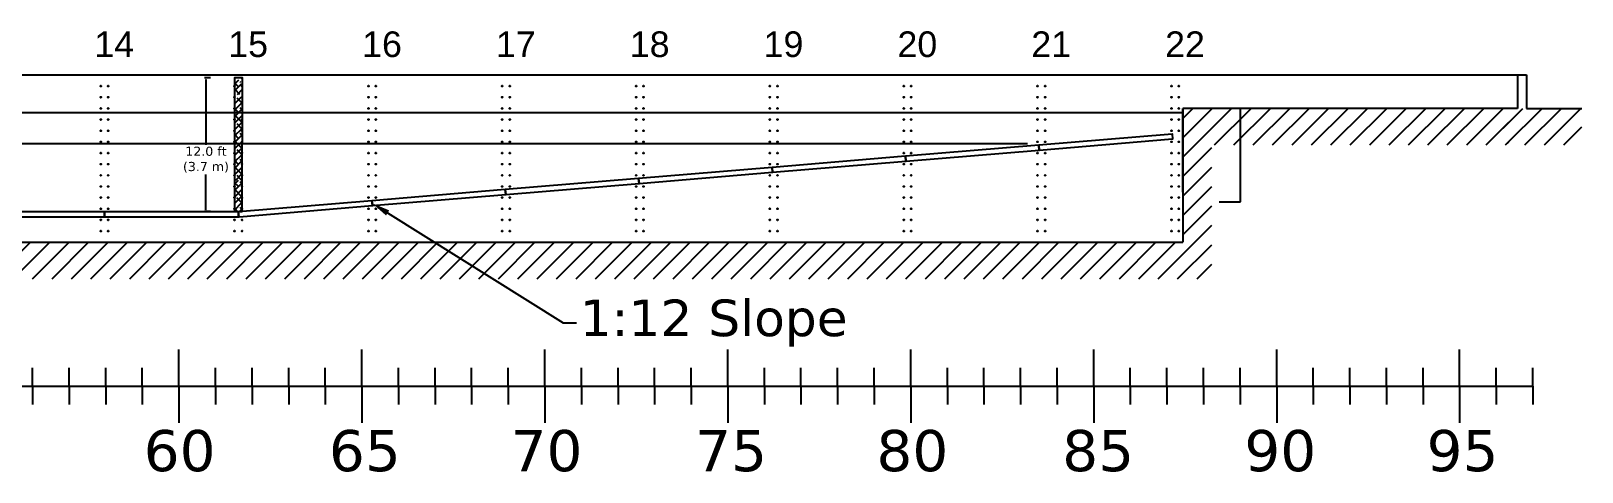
# Model space of a CAD drawing. Header units: feet. Extents: x 0 to 695, y -979 to -294.
# Drawn here: x 200.49 to 242.88, y -310.8 to -298.75 of the extents above; entities that cross this region are included whole.
import ezdxf
from ezdxf import colors
from ezdxf.entities.mleader import LeaderData, LeaderLine
from ezdxf.math import Vec2, Vec3

# ---------------------------------------------------------------- set-up
doc = ezdxf.new("R2010")
doc.units = ezdxf.units.FT
doc.header["$MEASUREMENT"] = 0
doc.header["$PDMODE"] = 35
for name, color, linetype in [('0.5 m slice', 1, 'Continuous'), ('ATM Mangroves', 3, 'Continuous'), ('Mangrove Wall Option', 7, 'Continuous'), ('Max Crest Water Height', 130, 'Continuous'), ('Max Water Level', 210, 'Continuous'), ('No of Bays', 2, 'Continuous'), ('Slabs', 7, 'Continuous')]:
    doc.layers.add(name, color=color, linetype=linetype)
doc.styles.get("Standard").update_dxf_attribs({"font": 'verdana.ttf'})
doc.dimstyles.new('Meters', dxfattribs={"dimscale": 0.25, "dimtxt": 1, "dimasz": 0.18, "dimexe": 0.178, "dimexo": 0.0625, "dimgap": 0.09, "dimtad": 0, "dimtih": 1, "dimtoh": 1, "dimzin": 0, "dimdsep": 46, "dimtxsty": 'Standard', "dimcen": 0.09, "dimazin": 0, "dimtfac": 1, "dimtofl": 0, "dimtmove": 0, "dimatfit": 3, "dimfxl": 0.5, "dimfxlon": 1, "dimtolj": 1, "dimtzin": 0, "dimarcsym": 0})
pattern_1 = [(45, (131.67098, 110.86392), (-0.26516504, 0.26516504), [])]

# ---------------------------------------------------------------- blocks, each defined once
blk = doc.blocks.new('*D169')
at = {"layer": 'ATM Mangroves', "color": 0, "lineweight": -2, "transparency": 16777216}
for p, q in [((205.4, -300.023), (205.231, -300.023)), ((205.275, -300.068), (205.275, -301.861)), ((205.275, -303.636), (205.275, -302.666)), ((205.4, -303.681), (205.231, -303.681))]:
    blk.add_line(p, q, dxfattribs=at)
at = {"layer": 'ATM Mangroves', "color": 0, "transparency": 16777216}
for points in [[(205.268, -300.068), (205.283, -300.068), (205.275, -300.023)], [(205.268, -303.636), (205.283, -303.636), (205.275, -303.681)]]:
    blk.add_solid(points, dxfattribs=at)
at = {"layer": 'Defpoints', "color": 0, "transparency": 16777216}
for p in [(206.057, -300.023), (205.275, -303.681), (206.057, -303.681)]:
    blk.add_point(p, dxfattribs=at)
at = {"layer": 'ATM Mangroves', "color": 0, "transparency": 16777216, "insert": (205.275, -302.264), "char_height": 0.25, "attachment_point": 5}
blk.add_mtext('\\A1;12.0 ft\\P(3.7 m)', dxfattribs=at)

msp = doc.modelspace()

# ---------------------------------------------------------------- hatches: boundary and pattern name
at = {"transparency": 33554687}
h = msp.add_hatch(dxfattribs=at)
h.set_pattern_fill('ANSI31', color=256, scale=3)
h.set_pattern_definition(pattern_1)
h.paths.add_polyline_path([(144.081, -304.52), (136.711, -304.52), (136.711, -305.52), (231.762, -305.52), (232.762, -305.52), (232.762, -301.862), (240.879, -301.862), (240.879, -300.862), (231.971, -300.862), (231.971, -304.52), (144.335, -304.52)])
h = msp.add_hatch(dxfattribs=at)
h.set_pattern_fill('ANSI31', color=256, scale=3)
h.set_pattern_definition(pattern_1)
edge = h.paths.add_edge_path()
edge.add_line((241.129, -300.862), (242.879, -300.862))
edge.add_line((242.879, -300.862), (242.879, -301.862))
edge.add_line((242.879, -301.862), (240.586, -301.862))
edge.add_line((240.586, -301.862), (240.879, -300.862))
at = {"layer": 'Mangrove Wall Option', "transparency": 33554687}
h = msp.add_hatch(dxfattribs=at)
h.set_pattern_fill('ANSI38', color=6)
h.set_pattern_definition([(45, (138.99269, 110.55965), (-0.088388348, 0.088388348), []), (135, (138.99269, 110.55965), (-0.265165043, 0.088388348), [0.3125, -0.1875])])
edge = h.paths.add_edge_path()
edge.add_arc((206.354, -300.294), 0.289, 110.1784, 252.4021, ccw=False)
edge.add_line((206.255, -300.023), (206.076, -300.023))
edge.add_arc((205.978, -300.294), 0.288, -72.6536, 70.1354, ccw=False)
edge.add_line((206.064, -300.569), (206.062, -300.849))
edge.add_arc((206.064, -300.861), 0.0127, 0, 95.2806, ccw=False)
edge.add_arc((206.064, -300.861), 0.0127, -95.7449, 0, ccw=False)
edge.add_line((206.062, -300.874), (206.061, -301.154))
edge.add_arc((206.064, -301.166), 0.0127, 0, 100.9141, ccw=False)
edge.add_arc((206.064, -301.166), 0.0127, -101.3784, 0, ccw=False)
edge.add_line((206.061, -301.179), (206.06, -301.459))
edge.add_arc((206.064, -301.471), 0.0127, 0, 106.6595, ccw=False)
edge.add_arc((206.064, -301.471), 0.0127, -107.1238, 0, ccw=False)
edge.add_line((206.06, -301.483), (206.059, -301.764))
edge.add_arc((206.064, -301.776), 0.0127, 0, 112.5862, ccw=False)
edge.add_arc((206.064, -301.776), 0.0127, -113.0505, 0, ccw=False)
edge.add_line((206.059, -301.788), (206.058, -302.07))
edge.add_arc((206.064, -302.081), 0.0127, 0, 118.7841, ccw=False)
edge.add_arc((206.064, -302.081), 0.0127, 240.7515, 360, ccw=False)
edge.add_line((206.057, -302.092), (206.056, -302.375))
edge.add_arc((206.064, -302.385), 0.0127, 0, 125.3808, ccw=False)
edge.add_arc((206.064, -302.385), 0.0127, -125.8451, 0, ccw=False)
edge.add_line((206.056, -302.396), (206.055, -302.681))
edge.add_arc((206.064, -302.69), 0.0127, 0, 132.5766, ccw=False)
edge.add_arc((206.064, -302.69), 0.0127, -133.041, 0, ccw=False)
edge.add_line((206.055, -302.7), (206.054, -302.824))
edge.add_line((206.054, -302.824), (206.258, -302.824))
edge.add_line((206.258, -302.824), (206.258, -302.7))
edge.add_arc((206.267, -302.69), 0.0127, 132.5766, 226.959, ccw=False)
edge.add_line((206.258, -302.681), (206.259, -302.396))
edge.add_arc((206.267, -302.385), 0.0127, 180, 234.1549, ccw=False)
edge.add_arc((206.267, -302.385), 0.0127, 125.3808, 180, ccw=False)
edge.add_line((206.259, -302.375), (206.261, -302.092))
edge.add_arc((206.267, -302.081), 0.0127, 180, 240.7515, ccw=False)
edge.add_arc((206.267, -302.081), 0.0127, 118.7841, 180, ccw=False)
edge.add_line((206.261, -302.07), (206.262, -301.788))
edge.add_arc((206.267, -301.776), 0.0127, 180, 246.9495, ccw=False)
edge.add_arc((206.267, -301.776), 0.0127, 112.5862, 180, ccw=False)
edge.add_line((206.262, -301.764), (206.263, -301.483))
edge.add_arc((206.267, -301.471), 0.0127, 180, 252.8762, ccw=False)
edge.add_arc((206.267, -301.471), 0.0127, 106.6595, 180, ccw=False)
edge.add_line((206.263, -301.459), (206.264, -301.179))
edge.add_arc((206.267, -301.166), 0.0127, 180, 258.6216, ccw=False)
edge.add_arc((206.267, -301.166), 0.0127, 100.9141, 180, ccw=False)
edge.add_line((206.264, -301.154), (206.266, -300.874))
edge.add_arc((206.267, -300.861), 0.0127, 180, 264.2551, ccw=False)
edge.add_arc((206.267, -300.861), 0.0127, 95.2806, 180, ccw=False)
edge.add_line((206.266, -300.849), (206.267, -300.569))
h = msp.add_hatch(dxfattribs=at)
h.set_pattern_fill('ANSI38', color=6)
h.set_pattern_definition([(45, (207.92977, -304.06058), (-0.0883883, 0.0883883), []), (135, (207.92977, -304.06058), (-0.265165, 0.0883883), [0.3125, -0.1875])])
h.paths.add_polyline_path([(206.257, -303.001, -0.354426), (206.257, -302.985), (206.258, -302.822), (206.054, -302.822), (206.054, -302.985, -0.705008), (206.076, -302.993, -0.708045), (206.054, -303.001), (206.053, -303.291, -0.772195), (206.076, -303.298, -0.775434), (206.053, -303.304), (206.051, -303.605, -1.12562), (206.076, -303.602, -0.8884), (206.051, -303.605), (206.051, -303.677), (206.174, -303.677), (206.254, -303.671), (206.256, -303.304, -0.259244), (206.256, -303.291)])

# ---------------------------------------------------------------- linework, layer by layer
at = {"transparency": 33554687}
for p, q in [((144.335, -299.948), (231.762, -299.948)), ((231.762, -299.948), (241.114, -299.948)), ((241.114, -299.948), (241.364, -299.948)), ((241.114, -299.948), (241.114, -300.862)), ((241.364, -299.948), (241.364, -300.862)), ((241.114, -300.862), (231.971, -300.862)), ((231.971, -300.862), (231.971, -304.52)), ((231.971, -303.148), (231.971, -300.862)), ((241.364, -300.862), (242.879, -300.862)), ((144.335, -304.52), (231.762, -304.52)), ((154.952, -304.52), (231.971, -304.52))]:
    msp.add_line(p, q, dxfattribs=at)
at = {"color": 0, "transparency": 33554687}
for p, q in [((204.536, -308.45), (204.536, -307.45)), ((209.536, -308.45), (209.536, -307.45)), ((214.536, -308.45), (214.536, -307.45)), ((219.536, -308.45), (219.536, -307.45)), ((224.536, -308.45), (224.536, -307.45)), ((229.536, -308.45), (229.536, -307.45)), ((234.536, -308.45), (234.536, -307.45)), ((239.536, -308.45), (239.536, -307.45)), ((200.536, -308.45), (200.536, -307.95)), ((201.536, -308.45), (201.536, -307.95)), ((202.536, -308.45), (202.536, -307.95)), ((203.536, -308.45), (203.536, -307.95)), ((205.536, -308.45), (205.536, -307.95)), ((206.536, -308.45), (206.536, -307.95)), ((207.536, -308.45), (207.536, -307.95)), ((208.536, -308.45), (208.536, -307.95)), ((210.536, -308.45), (210.536, -307.95)), ((211.536, -308.45), (211.536, -307.95)), ((212.536, -308.45), (212.536, -307.95)), ((213.536, -308.45), (213.536, -307.95)), ((215.536, -308.45), (215.536, -307.95)), ((216.536, -308.45), (216.536, -307.95)), ((217.536, -308.45), (217.536, -307.95)), ((218.536, -308.45), (218.536, -307.95)), ((220.536, -308.45), (220.536, -307.95)), ((221.536, -308.45), (221.536, -307.95)), ((222.536, -308.45), (222.536, -307.95)), ((223.536, -308.45), (223.536, -307.95)), ((225.536, -308.45), (225.536, -307.95)), ((226.536, -308.45), (226.536, -307.95)), ((227.536, -308.45), (227.536, -307.95)), ((228.536, -308.45), (228.536, -307.95)), ((230.536, -308.45), (230.536, -307.95)), ((231.536, -308.45), (231.536, -307.95)), ((232.536, -308.45), (232.536, -307.95)), ((233.536, -308.45), (233.536, -307.95)), ((235.536, -308.45), (235.536, -307.95)), ((236.536, -308.45), (236.536, -307.95)), ((237.536, -308.45), (237.536, -307.95)), ((238.536, -308.45), (238.536, -307.95)), ((240.536, -308.45), (240.536, -307.95)), ((241.536, -308.45), (241.536, -307.95)), ((199.536, -308.45), (200.536, -308.45)), ((200.536, -308.45), (200.536, -308.95)), ((200.536, -308.45), (201.536, -308.45)), ((201.536, -308.45), (201.536, -308.95)), ((201.536, -308.45), (202.536, -308.45)), ((202.536, -308.45), (202.536, -308.95)), ((202.536, -308.45), (203.536, -308.45)), ((203.536, -308.45), (203.536, -308.95)), ((203.536, -308.45), (204.536, -308.45)), ((204.536, -308.45), (204.536, -309.45)), ((204.536, -308.45), (205.536, -308.45)), ((205.536, -308.45), (205.536, -308.95)), ((205.536, -308.45), (206.536, -308.45)), ((206.536, -308.45), (206.536, -308.95)), ((206.536, -308.45), (207.536, -308.45)), ((207.536, -308.45), (207.536, -308.95)), ((207.536, -308.45), (208.536, -308.45)), ((208.536, -308.45), (208.536, -308.95)), ((208.536, -308.45), (209.536, -308.45)), ((209.536, -308.45), (210.536, -308.45)), ((209.536, -308.45), (209.536, -309.45)), ((210.536, -308.45), (210.536, -308.95)), ((210.536, -308.45), (211.536, -308.45)), ((211.536, -308.45), (211.536, -308.95)), ((211.536, -308.45), (212.536, -308.45)), ((212.536, -308.45), (212.536, -308.95)), ((212.536, -308.45), (213.536, -308.45)), ((213.536, -308.45), (213.536, -308.95)), ((213.536, -308.45), (214.536, -308.45)), ((214.536, -308.45), (215.536, -308.45)), ((214.536, -308.45), (214.536, -309.45)), ((215.536, -308.45), (215.536, -308.95)), ((215.536, -308.45), (216.536, -308.45)), ((216.536, -308.45), (216.536, -308.95)), ((216.536, -308.45), (217.536, -308.45)), ((217.536, -308.45), (217.536, -308.95)), ((217.536, -308.45), (218.536, -308.45)), ((218.536, -308.45), (218.536, -308.95)), ((218.536, -308.45), (219.536, -308.45)), ((219.536, -308.45), (219.536, -309.45)), ((219.536, -308.45), (220.536, -308.45)), ((220.536, -308.45), (220.536, -308.95)), ((220.536, -308.45), (221.536, -308.45)), ((221.536, -308.45), (221.536, -308.95)), ((221.536, -308.45), (222.536, -308.45)), ((222.536, -308.45), (222.536, -308.95)), ((222.536, -308.45), (223.536, -308.45)), ((223.536, -308.45), (223.536, -308.95)), ((223.536, -308.45), (224.536, -308.45)), ((224.536, -308.45), (225.536, -308.45)), ((224.536, -308.45), (224.536, -309.45)), ((225.536, -308.45), (225.536, -308.95)), ((225.536, -308.45), (226.536, -308.45)), ((226.536, -308.45), (226.536, -308.95)), ((226.536, -308.45), (227.536, -308.45)), ((227.536, -308.45), (227.536, -308.95)), ((227.536, -308.45), (228.536, -308.45)), ((228.536, -308.45), (228.536, -308.95)), ((228.536, -308.45), (229.536, -308.45)), ((229.536, -308.45), (230.536, -308.45)), ((229.536, -308.45), (229.536, -309.45)), ((230.536, -308.45), (230.536, -308.95)), ((230.536, -308.45), (231.536, -308.45)), ((231.536, -308.45), (231.536, -308.95)), ((231.536, -308.45), (232.536, -308.45)), ((232.536, -308.45), (232.536, -308.95)), ((232.536, -308.45), (233.536, -308.45)), ((233.536, -308.45), (233.536, -308.95)), ((233.536, -308.45), (234.536, -308.45)), ((234.536, -308.45), (234.536, -309.45)), ((234.536, -308.45), (235.536, -308.45)), ((235.536, -308.45), (235.536, -308.95)), ((235.536, -308.45), (236.536, -308.45)), ((236.536, -308.45), (236.536, -308.95)), ((236.536, -308.45), (237.536, -308.45)), ((237.536, -308.45), (237.536, -308.95)), ((237.536, -308.45), (238.536, -308.45)), ((238.536, -308.45), (238.536, -308.95)), ((238.536, -308.45), (239.536, -308.45)), ((239.536, -308.45), (240.536, -308.45)), ((239.536, -308.45), (239.536, -309.45)), ((240.536, -308.45), (240.536, -308.95)), ((240.536, -308.45), (241.536, -308.45)), ((241.536, -308.45), (241.536, -308.95))]:
    msp.add_line(p, q, dxfattribs=at)
for centre in [(202.4, -300.252), (202.603, -300.252), (206.057, -300.252), (206.26, -300.252), (209.715, -300.252), (209.918, -300.252), (213.372, -300.252), (213.576, -300.252), (217.03, -300.252), (217.233, -300.252), (220.688, -300.252), (220.891, -300.252), (224.345, -300.252), (224.548, -300.252), (228.003, -300.252), (228.206, -300.252)]:
    msp.add_circle(centre, 0.0127, dxfattribs=at)
at = {"transparency": 33554687}
for centre in [(231.66, -300.252), (231.864, -300.252), (202.4, -300.557), (202.4, -300.862), (202.603, -300.557), (202.603, -300.862), (206.057, -300.557), (206.057, -300.862), (206.26, -300.557), (206.26, -300.862), (209.715, -300.557), (209.715, -300.862), (209.918, -300.557), (209.918, -300.862), (213.372, -300.557), (213.372, -300.862), (213.576, -300.557), (213.576, -300.862), (217.03, -300.557), (217.03, -300.862), (217.233, -300.557), (217.233, -300.862), (220.688, -300.557), (220.688, -300.862), (220.891, -300.557), (220.891, -300.862), (224.345, -300.557), (224.345, -300.862), (224.548, -300.557), (224.548, -300.862), (228.003, -300.557), (228.003, -300.862), (228.206, -300.557), (228.206, -300.862), (231.66, -300.557), (231.66, -300.862), (231.864, -300.557), (231.864, -300.862), (202.4, -301.167), (202.603, -301.167), (206.057, -301.167), (206.26, -301.167), (209.715, -301.167), (209.918, -301.167), (213.372, -301.167), (213.576, -301.167), (217.03, -301.167), (217.233, -301.167), (220.688, -301.167), (220.891, -301.167), (224.345, -301.167), (224.548, -301.167), (228.003, -301.167), (228.206, -301.167), (231.66, -301.167), (231.864, -301.167), (202.4, -301.472), (202.4, -301.776), (202.603, -301.472), (202.603, -301.776), (206.057, -301.472), (206.057, -301.776), (206.057, -301.776), (206.26, -301.472), (206.26, -301.776), (206.26, -301.776), (209.715, -301.472), (209.715, -301.776), (209.715, -301.776), (209.918, -301.472), (209.918, -301.776), (209.918, -301.776), (213.372, -301.472), (213.372, -301.776), (213.372, -301.776), (213.576, -301.472), (213.576, -301.776), (213.576, -301.776), (217.03, -301.472), (217.03, -301.776), (217.233, -301.472), (217.233, -301.776), (220.688, -301.472), (220.688, -301.776), (220.891, -301.472), (220.891, -301.776), (224.345, -301.472), (224.345, -301.776), (224.548, -301.472), (224.548, -301.776), (228.003, -301.472), (228.003, -301.776), (228.206, -301.472), (228.206, -301.776), (231.66, -301.472), (231.66, -301.776), (231.864, -301.472), (231.864, -301.776), (202.4, -302.081), (202.4, -302.081), (202.4, -302.081), (202.603, -302.081), (202.603, -302.081), (202.603, -302.081), (206.057, -302.081), (206.057, -302.081), (206.057, -302.081), (206.057, -302.081), (206.26, -302.081), (206.26, -302.081), (206.26, -302.081), (206.26, -302.081), (209.715, -302.081), (209.918, -302.081), (213.372, -302.081), (213.372, -302.081), (213.576, -302.081), (213.576, -302.081), (217.03, -302.081), (217.233, -302.081), (220.688, -302.081), (220.891, -302.081), (224.345, -302.081), (224.548, -302.081), (228.003, -302.081), (228.206, -302.081), (231.66, -302.081), (231.864, -302.081), (202.4, -302.386), (202.4, -302.386), (202.4, -302.386), (202.4, -302.386), (202.603, -302.386), (202.603, -302.386), (202.603, -302.386), (202.603, -302.386), (206.057, -302.386), (206.057, -302.386), (206.26, -302.386), (206.26, -302.386), (209.715, -302.386), (209.918, -302.386), (213.372, -302.386), (213.372, -302.386), (213.576, -302.386), (213.576, -302.386), (217.03, -302.386), (217.233, -302.386), (220.688, -302.386), (220.891, -302.386), (224.345, -302.386), (224.548, -302.386), (228.003, -302.386), (228.206, -302.386), (231.66, -302.386), (231.864, -302.386), (202.4, -302.691), (202.4, -302.691), (202.4, -302.691), (202.4, -302.691), (202.4, -302.996), (202.603, -302.691), (202.603, -302.691), (202.603, -302.691), (202.603, -302.691), (202.603, -302.996), (206.057, -302.691), (206.057, -302.691), (206.057, -302.996), (206.057, -302.996), (206.26, -302.691), (206.26, -302.691), (206.26, -302.996), (206.26, -302.996), (209.715, -302.691), (209.715, -302.996), (209.918, -302.691), (209.918, -302.996), (213.372, -302.691), (213.372, -302.691), (213.372, -302.996), (213.372, -302.996), (213.576, -302.691), (213.576, -302.691), (213.576, -302.996), (213.576, -302.996), (217.03, -302.691), (217.03, -302.996), (217.233, -302.691), (217.233, -302.996), (220.688, -302.691), (220.688, -302.996), (220.891, -302.691), (220.891, -302.996), (224.345, -302.691), (224.345, -302.996), (224.548, -302.691), (224.548, -302.996), (228.003, -302.691), (228.003, -302.996), (228.206, -302.691), (228.206, -302.996), (231.66, -302.691), (231.66, -302.996), (231.864, -302.691), (231.864, -302.996), (202.4, -303.3), (202.4, -303.3), (202.4, -303.3), (202.4, -303.3), (202.603, -303.3), (202.603, -303.3), (202.603, -303.3), (202.603, -303.3), (206.057, -303.3), (206.26, -303.3), (206.26, -303.3), (206.26, -303.3), (206.26, -303.3), (206.26, -303.3), (206.26, -303.3), (209.715, -303.3), (209.918, -303.3), (213.372, -303.3), (213.372, -303.3), (213.576, -303.3), (213.576, -303.3), (217.03, -303.3), (217.233, -303.3), (220.688, -303.3), (220.891, -303.3), (224.345, -303.3), (224.548, -303.3), (228.003, -303.3), (228.206, -303.3), (231.66, -303.3), (231.864, -303.3), (202.4, -303.605), (202.4, -303.91), (202.603, -303.605), (202.603, -303.91), (206.057, -303.605), (206.057, -303.91), (206.26, -303.605), (206.26, -303.91), (209.715, -303.605), (209.715, -303.91), (209.918, -303.605), (209.918, -303.91), (213.372, -303.605), (213.372, -303.91), (213.576, -303.605), (213.576, -303.91), (217.03, -303.605), (217.03, -303.91), (217.233, -303.605), (217.233, -303.91), (220.688, -303.605), (220.688, -303.91), (220.891, -303.605), (220.891, -303.91), (224.345, -303.605), (224.345, -303.91), (224.548, -303.605), (224.548, -303.91), (228.003, -303.605), (228.003, -303.91), (228.206, -303.605), (228.206, -303.91), (231.66, -303.605), (231.66, -303.91), (231.864, -303.605), (231.864, -303.91), (202.4, -304.215), (202.603, -304.215), (206.057, -304.215), (206.26, -304.215), (209.715, -304.215), (209.918, -304.215), (213.372, -304.215), (213.576, -304.215), (217.03, -304.215), (217.233, -304.215), (220.688, -304.215), (220.891, -304.215), (224.345, -304.215), (224.548, -304.215), (228.003, -304.215), (228.206, -304.215), (231.66, -304.215), (231.864, -304.215)]:
    msp.add_circle(centre, 0.0127, dxfattribs=at)
at = {"layer": 'Mangrove Wall Option', "color": 6, "transparency": 33554687}
msp.add_lwpolyline([(206.057, -303.681), (206.26, -303.681), (206.273, -300.023), (206.057, -300.023)], close=True, dxfattribs=at)
at = {"layer": 'Max Crest Water Height', "color": 7, "transparency": 33554687}
msp.add_line((144.536, -300.97), (231.971, -300.97), dxfattribs=at)
at = {"layer": 'Max Water Level', "transparency": 33554687}
msp.add_line((144.536, -301.82), (227.729, -301.82), dxfattribs=at)
at = {"layer": 'Slabs', "transparency": 33554687}
for p, q in [((233.546, -303.418), (233.546, -300.862)), ((232.967, -303.418), (233.546, -303.418))]:
    msp.add_line(p, q, dxfattribs=at)
for points in [[(228.035, -301.858), (231.68, -301.554), (231.692, -301.706), (228.047, -302.01)], [(220.745, -302.466), (224.39, -302.162), (224.403, -302.314), (220.758, -302.617)], [(224.39, -302.162), (228.035, -301.858), (228.047, -302.01), (224.403, -302.314)], [(217.1, -302.769), (220.745, -302.466), (220.758, -302.617), (217.113, -302.921)], [(213.455, -303.073), (217.1, -302.769), (217.113, -302.921), (213.468, -303.225)], [(206.165, -303.681), (209.81, -303.377), (209.823, -303.529), (206.178, -303.832)], [(209.81, -303.377), (213.455, -303.073), (213.468, -303.225), (209.823, -303.529)], [(198.844, -303.681), (202.501, -303.681), (202.501, -303.834), (198.844, -303.834)], [(202.501, -303.681), (206.159, -303.681), (206.159, -303.834), (202.501, -303.834)]]:
    msp.add_lwpolyline(points, close=True, dxfattribs=at)

# ---------------------------------------------------------------- texts
at = {"layer": '0.5 m slice', "color": 1, "transparency": 33554687, "char_height": 1.125, "attachment_point": 1}
for s, insert in [('{\\C0;60}', (203.574, -309.65)), ('{\\C0;65}', (208.636, -309.65)), ('{\\C0;70}', (213.6, -309.65)), ('{\\C0;75}', (218.645, -309.65)), ('{\\C0;80}', (223.598, -309.65)), ('{\\C0;85}', (228.675, -309.65)), ('{\\C0;90}', (233.652, -309.65)), ('{\\C0;95}', (238.632, -309.65))]:
    msp.add_mtext_dynamic_manual_height_columns(s, width=2.21831, gutter_width=7.294, heights=[0], dxfattribs=dict(at, insert=insert))
at = {"layer": 'No of Bays', "color": 0, "transparency": 33554687, "char_height": 3.5, "width": 19.93909, "attachment_point": 1}
for s, insert in [('{\\f@Arial Unicode MS|b0|i0|c0|p34;\\H0.2x;14}', (202.226, -298.758)), ('{\\f@Arial Unicode MS|b0|i0|c0|p34;\\H0.2x;15}', (205.884, -298.758)), ('{\\f@Arial Unicode MS|b0|i0|c0|p34;\\H0.2x;16}', (209.542, -298.758)), ('{\\f@Arial Unicode MS|b0|i0|c0|p34;\\H0.2x;17}', (213.199, -298.758)), ('{\\f@Arial Unicode MS|b0|i0|c0|p34;\\H0.2x;18}', (216.857, -298.758)), ('{\\f@Arial Unicode MS|b0|i0|c0|p34;\\H0.2x;19}', (220.514, -298.758)), ('{\\f@Arial Unicode MS|b0|i0|c0|p34;\\H0.2x;20}', (224.172, -298.758)), ('{\\f@Arial Unicode MS|b0|i0|c0|p34;\\H0.2x;21}', (227.83, -298.758)), ('{\\f@Arial Unicode MS|b0|i0|c0|p34;\\H0.2x;22}', (231.487, -298.758))]:
    msp.add_mtext(s, dxfattribs=dict(at, insert=insert))

# ---------------------------------------------------------------- dimensions: what is measured, and where the dimension line sits
at = {"layer": 'ATM Mangroves', "color": 7, "transparency": 33554687}
dim = msp.add_linear_dim(base=(205.275, -303.681), p1=(206.057, -300.023), p2=(206.057, -303.681), angle=90, text='12.0 ft\\P(<>)', dimstyle='Meters', override={"dimdec": 1, "dimpost": ' m'}, dxfattribs=at)
dim.commit()
dim.dimension.update_dxf_attribs({"geometry": '*D169', "text_midpoint": (205.275, -302.264), "dimtype": 160})

# ---------------------------------------------------------------- leaders
at = {"transparency": 33554687}
ml = msp.add_multileader_mtext('Standard', dxfattribs=at)
ml.set_content('1:12 Slope', color=256)
ml.set_leader_properties()
ml.build(insert=Vec2(0, 0))
ml.multileader.update_dxf_attribs({"dogleg_length": 0.36, "arrow_head_size": 0.5})
ctx = ml.context
ctx.base_point, ctx.char_height, ctx.arrow_head_size, ctx.landing_gap_size, ctx.plane_origin = Vec3(215.398, -306.724), 1, 0.5, 0.09, Vec3(212.548, -306.209)
notes = []
notes.append((ctx, [(0, (1, 1, 0), (215.038, -306.724), (1, 0), 0.36, [(0, [(209.816, -303.453)], 0, [])])]))
ctx.mtext.insert, ctx.mtext.flow_direction = Vec3(215.488, -306.085), 5
for ctx, leaders in notes:
    for number, flags, end, landing, length, lines in leaders:
        leader = LeaderData()
        leader.index, (leader.has_last_leader_line, leader.has_dogleg_vector, leader.attachment_direction) = number, flags
        leader.last_leader_point, leader.dogleg_vector, leader.dogleg_length = Vec3(end), Vec3(landing), length
        for number, points, colour, breaks in lines:
            line = LeaderLine()
            line.index, line.vertices, line.color, line.breaks = number, Vec3.list(points), colors.encode_raw_color(colour), breaks
            leader.lines.append(line)
        ctx.leaders.append(leader)

doc.saveas('drawing.dxf')
